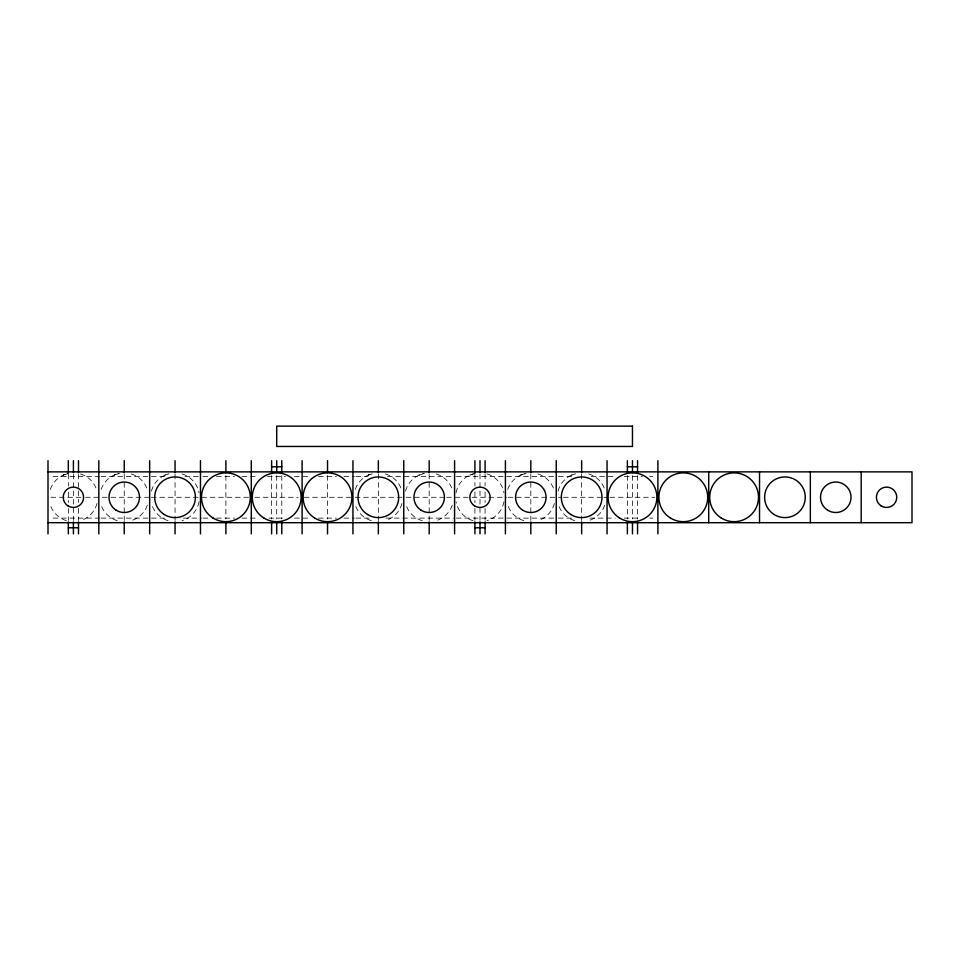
<?xml version="1.0" encoding="UTF-8"?>
<svg xmlns="http://www.w3.org/2000/svg" width="960" height="960" viewBox="0 0 960 960"><rect width="100%" height="100%" fill="white"/><g stroke="black" fill="none" stroke-linecap="round" stroke-linejoin="round"><path stroke-width="0.72" stroke-dasharray="4.8 3.6" d="M67.38 473.784L63.276 475.092L68.748 473.352M118.2 473.784L114.096 475.092L119.568 473.352M169.02 473.784L164.928 475.092L168.144 474.048M372.324 473.784L368.22 475.092L371.436 474.048M423.144 473.784L419.04 475.092L424.512 473.352M473.964 473.784L469.86 475.092L475.332 473.352M524.784 473.784L520.692 475.092L526.152 473.352M575.616 473.784L571.512 475.092L574.74 474.048M53.088 476.448L99.564 476.448M101.064 476.448L165.528 476.448M185.016 476.448L201.516 476.448M203.016 476.448L209.004 476.448M216.504 476.448L234.492 476.448M241.992 476.448L258.48 476.448M267.48 476.448L285.468 476.448M294.468 476.448L310.956 476.448M318.456 476.448L336.444 476.448M343.944 476.448L354.444 476.448M355.944 476.448L367.932 476.448M387.42 476.448L454.896 476.448M456.396 476.448L556.848 476.448M558.348 476.448L571.836 476.448M591.324 476.448L615.312 476.448M624.312 476.448L642.3 476.448M649.8 476.448L652.8 476.448M51 497.28L83.964 497.28M85.464 497.28L109.44 497.28M110.94 497.28L149.892 497.28M151.392 497.28L248.796 497.28M254.796 497.28L298.248 497.28M304.236 497.28L353.688 497.28M355.188 497.28L404.64 497.28M406.14 497.28L445.092 497.28M446.592 497.28L470.568 497.28M472.068 497.28L506.532 497.28M508.032 497.28L561.984 497.28M563.472 497.28L602.436 497.28M603.936 497.28L608.436 497.28M609.936 497.28L654.888 497.28M53.088 518.112L99.564 518.112M101.064 518.112L167.028 518.112M183.516 518.112L201.516 518.112M203.016 518.112L209.004 518.112M216.504 518.112L234.492 518.112M241.992 518.112L258.48 518.112M268.98 518.112L283.968 518.112M294.468 518.112L310.956 518.112M318.456 518.112L336.444 518.112M343.944 518.112L354.444 518.112M355.944 518.112L369.432 518.112M385.92 518.112L454.896 518.112M456.396 518.112L556.848 518.112M558.348 518.112L573.336 518.112M589.824 518.112L615.312 518.112M624.312 518.112L640.8 518.112M649.8 518.112L652.8 518.112M637.548 475.62L637.548 518.94M632.472 475.62L632.472 518.94M627.384 475.62L627.384 518.94M581.652 474.132L581.652 520.428M530.82 474.132L530.82 520.428M485.088 474.132L485.088 486.084M485.088 492.048L485.088 502.512M485.088 508.476L485.088 520.428M480 474.132L480 520.428M474.912 474.132L474.912 486.084M474.912 492.048L474.912 502.512M474.912 508.476L474.912 520.428M429.18 474.132L429.18 520.428M378.348 474.132L378.348 520.428M327.528 475.62L327.528 518.94M281.784 475.62L281.784 518.94M276.708 475.62L276.708 518.94M271.62 475.62L271.62 518.94M225.888 475.62L225.888 518.94M175.056 474.132L175.056 520.428M124.236 474.132L124.236 520.428M78.492 474.132L78.492 502.512M78.492 508.476L78.492 520.428M73.416 474.132L73.416 520.428M68.328 474.132L68.328 486.084M68.328 492.048L68.328 502.512M68.328 508.476L68.328 520.428M554.424 503.448A24.396 24.396 0 0 1 537.852 520.644M523.8 520.644A24.396 24.396 0 0 1 507.732 505.152M507.732 489.408A24.396 24.396 0 0 1 523.8 473.916M537.852 473.916A24.396 24.396 0 0 1 554.424 491.112M503.988 501.708A24.396 24.396 0 0 1 487.032 520.644M472.968 520.644A24.396 24.396 0 0 1 456.012 501.708M456.012 492.852A24.396 24.396 0 0 1 472.968 473.916M487.032 473.916A24.396 24.396 0 0 1 503.988 492.852M604.74 505.152A24.396 24.396 0 0 1 588.672 520.644M574.62 520.644A24.396 24.396 0 0 1 558.048 503.448M558.048 491.112A24.396 24.396 0 0 1 574.62 473.916M588.672 473.916A24.396 24.396 0 0 1 604.74 489.408M147.324 505.152A24.396 24.396 0 0 1 131.268 520.644M117.204 520.644A24.396 24.396 0 0 1 101.148 505.152M101.148 489.408A24.396 24.396 0 0 1 117.204 473.916M131.268 473.916A24.396 24.396 0 0 1 147.324 489.408M97.008 503.448A24.396 24.396 0 0 1 80.436 520.644M66.384 520.644A24.396 24.396 0 0 1 50.328 505.152M50.328 489.408A24.396 24.396 0 0 1 66.384 473.916M80.436 473.916A24.396 24.396 0 0 1 97.008 491.112M199.044 501.708A24.396 24.396 0 0 1 182.088 520.644M168.036 520.644A24.396 24.396 0 0 1 151.452 503.448M151.452 491.112A24.396 24.396 0 0 1 168.036 473.916M182.088 473.916A24.396 24.396 0 0 1 199.044 492.852M452.268 505.152A24.396 24.396 0 0 1 436.2 520.644M422.148 520.644A24.396 24.396 0 0 1 405.576 503.448M405.576 491.112A24.396 24.396 0 0 1 422.148 473.916M436.2 473.916A24.396 24.396 0 0 1 452.268 489.408M401.952 503.448A24.396 24.396 0 0 1 385.38 520.644M371.328 520.644A24.396 24.396 0 0 1 355.26 505.152M355.26 489.408A24.396 24.396 0 0 1 371.328 473.916M385.38 473.916A24.396 24.396 0 0 1 401.952 491.112"/><path stroke-width="1.44" d="M271.62 466.788L281.784 466.788M627.384 466.788L637.548 466.788M48 471.864L912 471.864L912 522.696L48 522.696M68.328 527.772L78.492 527.772M474.912 527.772L485.088 527.772M861.18 471.864L861.18 522.696M810.348 471.864L810.348 522.696M759.528 471.864L759.528 522.696M708.708 471.864L708.708 522.696M657.888 460.692L657.888 533.868M637.548 460.692L637.548 472.632M637.548 521.928L637.548 533.868M632.472 460.692L632.472 472.632M632.472 521.928L632.472 533.868M627.384 460.692L627.384 472.632M627.384 521.928L627.384 533.868M607.056 460.692L607.056 533.868M581.652 460.692L581.652 472.632M581.652 521.928L581.652 533.868M556.236 460.692L556.236 533.868M530.82 460.692L530.82 472.632M530.82 521.928L530.82 533.868M505.416 460.692L505.416 533.868M485.088 460.692L485.088 472.632M485.088 521.928L485.088 533.868M480 460.692L480 472.632M480 521.928L480 533.868M474.912 460.692L474.912 472.632M474.912 521.928L474.912 533.868M454.584 460.692L454.584 533.868M429.18 460.692L429.18 472.632M429.18 521.928L429.18 533.868M403.764 460.692L403.764 533.868M378.348 460.692L378.348 472.632M378.348 521.928L378.348 533.868M352.944 460.692L352.944 533.868M327.528 460.692L327.528 472.632M327.528 521.928L327.528 533.868M302.112 460.692L302.112 533.868M281.784 460.692L281.784 472.632M281.784 521.928L281.784 533.868M276.708 460.692L276.708 472.632M276.708 521.928L276.708 533.868M271.62 460.692L271.62 472.632M271.62 521.928L271.62 533.868M251.292 460.692L251.292 533.868M225.888 460.692L225.888 472.632M225.888 521.928L225.888 533.868M200.472 460.692L200.472 533.868M175.056 460.692L175.056 472.632M175.056 521.928L175.056 533.868M149.652 460.692L149.652 533.868M124.236 460.692L124.236 472.632M124.236 521.928L124.236 533.868M98.82 460.692L98.82 533.868M78.492 460.692L78.492 472.632M78.492 521.928L78.492 533.868M73.416 460.692L73.416 472.632M73.416 521.928L73.416 533.868M68.328 460.692L68.328 472.632M68.328 521.928L68.328 533.868M48 460.692L48 533.868M632.472 426.132L276.708 426.132L276.708 446.46L632.472 446.46L632.472 426.132M670.332 517.944A24.396 24.396 0 0 0 707.676 498.168A24.396 24.396 0 0 0 671.88 475.716A24.396 24.396 0 0 0 670.332 517.944M721.152 517.944A24.396 24.396 0 0 0 758.496 498.168A24.396 24.396 0 0 0 722.7 475.716A24.396 24.396 0 0 0 721.152 517.944M774.144 514.5A20.328 20.328 0 0 0 805.26 498.024A20.328 20.328 0 0 0 775.428 479.316A20.328 20.328 0 0 0 774.144 514.5M827.664 510.192A15.252 15.252 0 0 0 851.004 497.832A15.252 15.252 0 0 0 828.624 483.804A15.252 15.252 0 0 0 827.664 510.192M881.184 505.896A10.164 10.164 0 0 0 896.748 497.652A10.164 10.164 0 0 0 881.832 488.292A10.164 10.164 0 0 0 881.184 505.896M522.72 510.192A15.252 15.252 0 0 0 546.06 497.832A15.252 15.252 0 0 0 523.692 483.804A15.252 15.252 0 0 0 522.72 510.192M570.852 514.5A20.328 20.328 0 0 0 601.968 498.024A20.328 20.328 0 0 0 572.136 479.316A20.328 20.328 0 0 0 570.852 514.5M619.512 517.944A24.396 24.396 0 0 0 656.844 498.168A24.396 24.396 0 0 0 621.048 475.716A24.396 24.396 0 0 0 619.512 517.944M314.568 517.944A24.396 24.396 0 0 0 351.912 498.168A24.396 24.396 0 0 0 316.116 475.716A24.396 24.396 0 0 0 314.568 517.944M367.548 514.5A20.328 20.328 0 0 0 398.664 498.024A20.328 20.328 0 0 0 368.844 479.316A20.328 20.328 0 0 0 367.548 514.5M421.08 510.192A15.252 15.252 0 0 0 444.408 497.832A15.252 15.252 0 0 0 422.04 483.804A15.252 15.252 0 0 0 421.08 510.192M474.6 505.896A10.164 10.164 0 0 0 490.152 497.652A10.164 10.164 0 0 0 475.248 488.292A10.164 10.164 0 0 0 474.6 505.896M263.748 517.944A24.396 24.396 0 0 0 301.08 498.168A24.396 24.396 0 0 0 265.284 475.716A24.396 24.396 0 0 0 263.748 517.944M212.916 517.944A24.396 24.396 0 0 0 250.26 498.168A24.396 24.396 0 0 0 214.464 475.716A24.396 24.396 0 0 0 212.916 517.944M164.256 514.5A20.328 20.328 0 0 0 195.372 498.024A20.328 20.328 0 0 0 165.54 479.316A20.328 20.328 0 0 0 164.256 514.5M116.136 510.192A15.252 15.252 0 0 0 139.476 497.832A15.252 15.252 0 0 0 117.096 483.804A15.252 15.252 0 0 0 116.136 510.192M68.016 505.896A10.164 10.164 0 0 0 83.568 497.652A10.164 10.164 0 0 0 68.652 488.292A10.164 10.164 0 0 0 68.016 505.896"/></g></svg>
